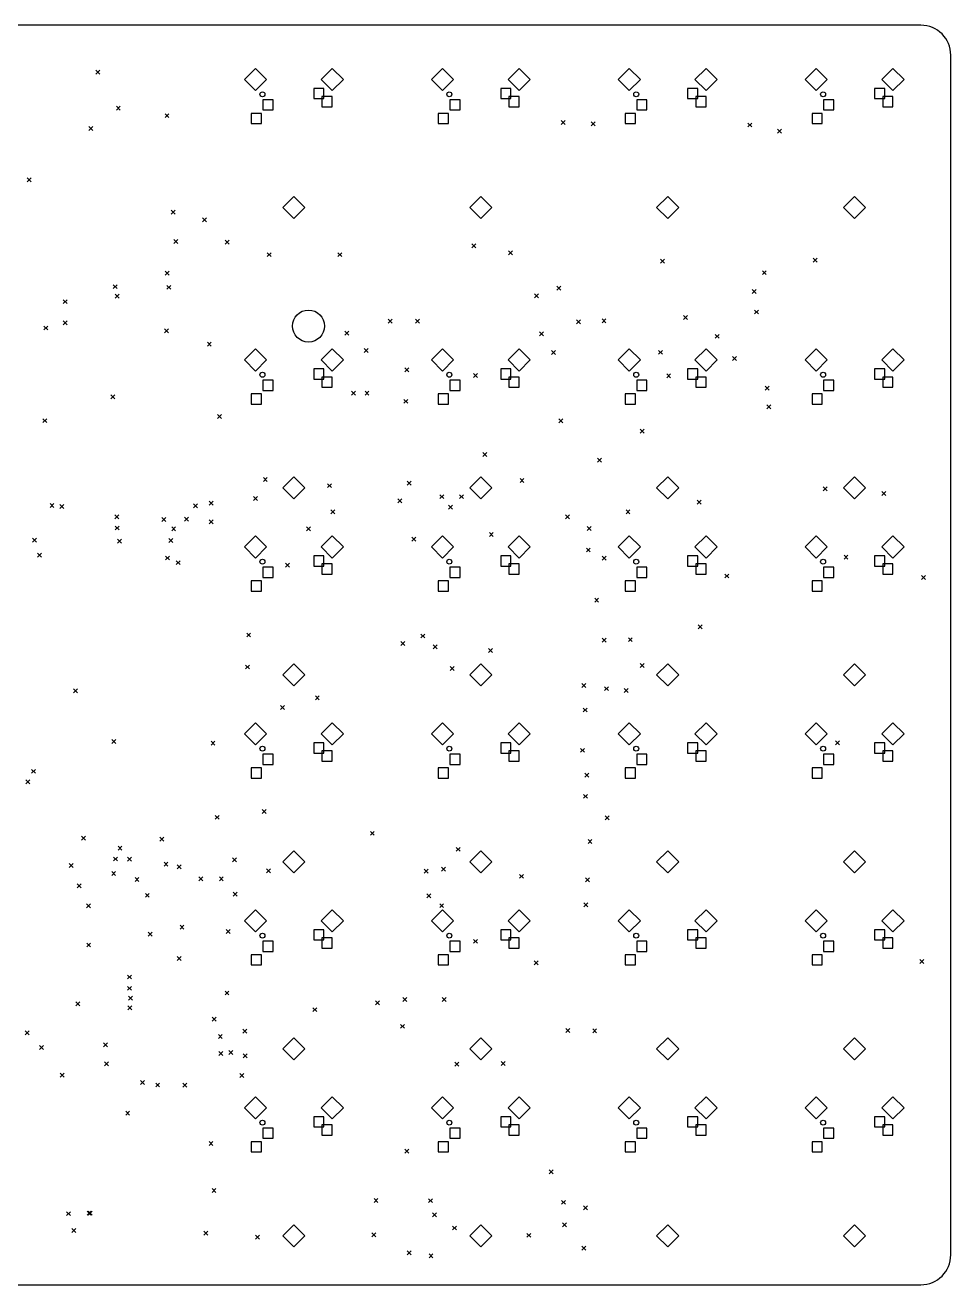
# Model space of a CAD drawing. Extents: x -0.1 to 15.2, y -5.9 to 0.
# Drawn here: x 11.49 to 15.2, y -5.04 to 0 of the extents above; entities that cross this region are included whole.
import ezdxf

# ---------------------------------------------------------------- set-up
doc = ezdxf.new("R2010")
doc.units = 0
doc.header["$MEASUREMENT"] = 0
doc.layers.add('BLACK', color=7, linetype='CONTINUOUS')

msp = doc.modelspace()

# ---------------------------------------------------------------- linework, layer by layer
at = {"layer": 'BLACK', "linetype": 'CONTINUOUS'}
for p, q in [((15.076, -0.001181), (0.119291, -0.001181)), ((15.1961, -4.92047), (15.1961, -0.12126)), ((11.7746, -0.181102), (11.7904, -0.19685)), ((11.7904, -0.181102), (11.7746, -0.19685)), ((12.4134, -0.174213), (12.3691, -0.218504)), ((12.4577, -0.218504), (12.4134, -0.174213)), ((12.7205, -0.174213), (12.6762, -0.218504)), ((12.7648, -0.218504), (12.7205, -0.174213)), ((13.1614, -0.174213), (13.1171, -0.218504)), ((13.2057, -0.218504), (13.1614, -0.174213)), ((13.4685, -0.174213), (13.4242, -0.218504)), ((13.5128, -0.218504), (13.4685, -0.174213)), ((13.9094, -0.174213), (13.8652, -0.218504)), ((13.9537, -0.218504), (13.9094, -0.174213)), ((14.2165, -0.174213), (14.1722, -0.218504)), ((14.2608, -0.218504), (14.2165, -0.174213)), ((14.6575, -0.174213), (14.6132, -0.218504)), ((14.7018, -0.218504), (14.6575, -0.174213)), ((14.9646, -0.174213), (14.9203, -0.218504)), ((15.0089, -0.218504), (14.9646, -0.174213)), ((12.3691, -0.218504), (12.4134, -0.262795)), ((12.4134, -0.262795), (12.4577, -0.218504)), ((12.6762, -0.218504), (12.7205, -0.262795)), ((12.7205, -0.262795), (12.7648, -0.218504)), ((13.1171, -0.218504), (13.1614, -0.262795)), ((13.1614, -0.262795), (13.2057, -0.218504)), ((13.4242, -0.218504), (13.4685, -0.262795)), ((13.4685, -0.262795), (13.5128, -0.218504)), ((13.8652, -0.218504), (13.9094, -0.262795)), ((13.9094, -0.262795), (13.9537, -0.218504)), ((14.1722, -0.218504), (14.2165, -0.262795)), ((14.2165, -0.262795), (14.2608, -0.218504)), ((14.6132, -0.218504), (14.6575, -0.262795)), ((14.6575, -0.262795), (14.7018, -0.218504)), ((14.9203, -0.218504), (14.9646, -0.262795)), ((14.9646, -0.262795), (15.0089, -0.218504)), ((12.484, -0.29942), (12.4431, -0.29942)), ((12.4431, -0.29942), (12.4431, -0.340344)), ((12.484, -0.340344), (12.484, -0.29942)), ((12.6874, -0.253948), (12.6465, -0.253948)), ((12.6465, -0.253948), (12.6465, -0.294871)), ((12.6465, -0.294871), (12.6874, -0.294871)), ((12.7203, -0.286625), (12.6793, -0.286625)), ((12.6793, -0.286625), (12.6793, -0.327548)), ((12.6874, -0.294871), (12.6874, -0.253948)), ((12.7203, -0.327548), (12.7203, -0.286625)), ((13.2321, -0.29942), (13.1912, -0.29942)), ((13.1912, -0.29942), (13.1912, -0.340344)), ((13.2321, -0.340344), (13.2321, -0.29942)), ((13.4354, -0.253948), (13.3945, -0.253948)), ((13.3945, -0.253948), (13.3945, -0.294871)), ((13.3945, -0.294871), (13.4354, -0.294871)), ((13.4683, -0.286625), (13.4274, -0.286625)), ((13.4274, -0.286625), (13.4274, -0.327548)), ((13.4354, -0.294871), (13.4354, -0.253948)), ((13.4683, -0.327548), (13.4683, -0.286625)), ((13.9801, -0.29942), (13.9392, -0.29942)), ((13.9392, -0.29942), (13.9392, -0.340344)), ((13.9801, -0.340344), (13.9801, -0.29942)), ((14.1835, -0.253948), (14.1425, -0.253948)), ((14.1425, -0.253948), (14.1425, -0.294871)), ((14.1425, -0.294871), (14.1835, -0.294871)), ((14.2163, -0.286625), (14.1754, -0.286625)), ((14.1754, -0.286625), (14.1754, -0.327548)), ((14.1835, -0.294871), (14.1835, -0.253948)), ((14.2163, -0.327548), (14.2163, -0.286625)), ((14.7281, -0.29942), (14.6872, -0.29942)), ((14.6872, -0.29942), (14.6872, -0.340344)), ((14.7281, -0.340344), (14.7281, -0.29942)), ((14.9315, -0.253948), (14.8906, -0.253948)), ((14.8906, -0.253948), (14.8906, -0.294871)), ((14.8906, -0.294871), (14.9315, -0.294871)), ((14.9644, -0.286625), (14.9234, -0.286625)), ((14.9234, -0.286625), (14.9234, -0.327548)), ((14.9315, -0.294871), (14.9315, -0.253948)), ((14.9644, -0.327548), (14.9644, -0.286625)), ((11.8563, -0.324803), (11.872, -0.340551)), ((11.872, -0.324803), (11.8563, -0.340551)), ((12.4431, -0.340344), (12.484, -0.340344)), ((12.6793, -0.327548), (12.7203, -0.327548)), ((13.1912, -0.340344), (13.2321, -0.340344)), ((13.4274, -0.327548), (13.4683, -0.327548)), ((13.9392, -0.340344), (13.9801, -0.340344)), ((14.1754, -0.327548), (14.2163, -0.327548)), ((14.6872, -0.340344), (14.7281, -0.340344)), ((14.9234, -0.327548), (14.9644, -0.327548)), ((12.0512, -0.355315), (12.0669, -0.371063)), ((12.0669, -0.355315), (12.0512, -0.371063)), ((12.4374, -0.353948), (12.3965, -0.353948)), ((12.3965, -0.353948), (12.3965, -0.394871)), ((12.3965, -0.394871), (12.4374, -0.394871)), ((12.4374, -0.394871), (12.4374, -0.353948)), ((13.1854, -0.353948), (13.1445, -0.353948)), ((13.1445, -0.353948), (13.1445, -0.394871)), ((13.1445, -0.394871), (13.1854, -0.394871)), ((13.1854, -0.394871), (13.1854, -0.353948)), ((13.6368, -0.382874), (13.6526, -0.398622)), ((13.6526, -0.382874), (13.6368, -0.398622)), ((13.7569, -0.387795), (13.7726, -0.403543)), ((13.7726, -0.387795), (13.7569, -0.403543)), ((13.9335, -0.353948), (13.8925, -0.353948)), ((13.8925, -0.353948), (13.8925, -0.394871)), ((13.8925, -0.394871), (13.9335, -0.394871)), ((13.9335, -0.394871), (13.9335, -0.353948)), ((14.3839, -0.392717), (14.3996, -0.408465)), ((14.3996, -0.392717), (14.3839, -0.408465)), ((14.6815, -0.353948), (14.6406, -0.353948)), ((14.6406, -0.353948), (14.6406, -0.394871)), ((14.6406, -0.394871), (14.6815, -0.394871)), ((14.6815, -0.394871), (14.6815, -0.353948)), ((11.7461, -0.406496), (11.7618, -0.422244)), ((11.7618, -0.406496), (11.7461, -0.422244)), ((14.503, -0.417323), (14.5187, -0.433071)), ((14.5187, -0.417323), (14.503, -0.433071)), ((11.5, -0.612205), (11.5157, -0.627953)), ((11.5157, -0.612205), (11.5, -0.627953)), ((12.5669, -0.686024), (12.5226, -0.730315)), ((12.6112, -0.730315), (12.5669, -0.686024)), ((13.315, -0.686024), (13.2707, -0.730315)), ((13.3593, -0.730315), (13.315, -0.686024)), ((14.063, -0.686024), (14.0187, -0.730315)), ((14.1073, -0.730315), (14.063, -0.686024)), ((14.811, -0.686024), (14.7667, -0.730315)), ((14.8553, -0.730315), (14.811, -0.686024)), ((12.076, -0.741234), (12.0917, -0.756982)), ((12.0917, -0.741234), (12.076, -0.756982)), ((12.5226, -0.730315), (12.5669, -0.774606)), ((12.5669, -0.774606), (12.6112, -0.730315)), ((13.2707, -0.730315), (13.315, -0.774606)), ((13.315, -0.774606), (13.3593, -0.730315)), ((14.0187, -0.730315), (14.063, -0.774606)), ((14.063, -0.774606), (14.1073, -0.730315)), ((14.7667, -0.730315), (14.811, -0.774606)), ((14.811, -0.774606), (14.8553, -0.730315)), ((12.2012, -0.772441), (12.2169, -0.788189)), ((12.2169, -0.772441), (12.2012, -0.788189)), ((12.0866, -0.858661), (12.1024, -0.874409)), ((12.1024, -0.858661), (12.0866, -0.874409)), ((12.2923, -0.86122), (12.3081, -0.876969)), ((12.3081, -0.86122), (12.2923, -0.876969)), ((13.2795, -0.875984), (13.2953, -0.891732)), ((13.2953, -0.875984), (13.2795, -0.891732)), ((13.4262, -0.904528), (13.4419, -0.920276)), ((13.4419, -0.904528), (13.4262, -0.920276)), ((12.4596, -0.911417), (12.4754, -0.927165)), ((12.4754, -0.911417), (12.4596, -0.927165)), ((12.7431, -0.911417), (12.7589, -0.927165)), ((12.7589, -0.911417), (12.7431, -0.927165)), ((14.0344, -0.937008), (14.0502, -0.952756)), ((14.0502, -0.937008), (14.0344, -0.952756)), ((14.6457, -0.933071), (14.6614, -0.948819)), ((14.6614, -0.933071), (14.6457, -0.948819)), ((12.0516, -0.985827), (12.0673, -1.00157)), ((12.0673, -0.985827), (12.0516, -1.00157)), ((14.4419, -0.983268), (14.4577, -0.999016)), ((14.4577, -0.983268), (14.4419, -0.999016)), ((11.8435, -1.03937), (11.8593, -1.05512)), ((11.8593, -1.03937), (11.8435, -1.05512)), ((12.0583, -1.04213), (12.074, -1.05787)), ((12.074, -1.04213), (12.0583, -1.05787)), ((13.6191, -1.04528), (13.6348, -1.06102)), ((13.6348, -1.04528), (13.6191, -1.06102)), ((11.6437, -1.09941), (11.6594, -1.11516)), ((11.6594, -1.09941), (11.6437, -1.11516)), ((11.8514, -1.07792), (11.8672, -1.09367)), ((11.8672, -1.07792), (11.8514, -1.09367)), ((13.5305, -1.07579), (13.5463, -1.09154)), ((13.5463, -1.07579), (13.5305, -1.09154)), ((14.4008, -1.05827), (14.4165, -1.07402)), ((14.4165, -1.05827), (14.4008, -1.07402)), ((14.4106, -1.14073), (14.4264, -1.15648)), ((14.4264, -1.14073), (14.4106, -1.15648)), ((11.5659, -1.20472), (11.5817, -1.22047)), ((11.5817, -1.20472), (11.5659, -1.22047)), ((11.6437, -1.18406), (11.6594, -1.1998)), ((11.6594, -1.18406), (11.6437, -1.1998)), ((12.9439, -1.17717), (12.9596, -1.19291)), ((12.9596, -1.17717), (12.9439, -1.19291)), ((13.0541, -1.17717), (13.0699, -1.19291)), ((13.0699, -1.17717), (13.0541, -1.19291)), ((13.6978, -1.18012), (13.7136, -1.19587)), ((13.7136, -1.18012), (13.6978, -1.19587)), ((13.8002, -1.17618), (13.8159, -1.19193)), ((13.8159, -1.17618), (13.8002, -1.19193)), ((14.126, -1.1624), (14.1417, -1.17815)), ((14.1417, -1.1624), (14.126, -1.17815)), ((12.0492, -1.21555), (12.065, -1.2313)), ((12.065, -1.21555), (12.0492, -1.2313)), ((12.7707, -1.22539), (12.7864, -1.24114)), ((12.7864, -1.22539), (12.7707, -1.24114)), ((13.5502, -1.22842), (13.566, -1.24417)), ((13.566, -1.22842), (13.5502, -1.24417)), ((14.2528, -1.23819), (14.2685, -1.25394)), ((14.2685, -1.23819), (14.2528, -1.25394)), ((12.2205, -1.26969), (12.2362, -1.28543)), ((12.2362, -1.26969), (12.2205, -1.28543)), ((12.4134, -1.29626), (12.3691, -1.34055)), ((12.4577, -1.34055), (12.4134, -1.29626)), ((12.7205, -1.29626), (12.6762, -1.34055)), ((12.7648, -1.34055), (12.7205, -1.29626)), ((12.8484, -1.29429), (12.8642, -1.31004)), ((12.8642, -1.29429), (12.8484, -1.31004)), ((13.1614, -1.29626), (13.1171, -1.34055)), ((13.2057, -1.34055), (13.1614, -1.29626)), ((13.4685, -1.29626), (13.4242, -1.34055)), ((13.5128, -1.34055), (13.4685, -1.29626)), ((13.598, -1.30276), (13.6138, -1.3185)), ((13.6138, -1.30276), (13.598, -1.3185)), ((13.9094, -1.29626), (13.8652, -1.34055)), ((13.9537, -1.34055), (13.9094, -1.29626)), ((14.0266, -1.30217), (14.0423, -1.31791)), ((14.0423, -1.30217), (14.0266, -1.31791)), ((14.2165, -1.29626), (14.1722, -1.34055)), ((14.2608, -1.34055), (14.2165, -1.29626)), ((14.6575, -1.29626), (14.6132, -1.34055)), ((14.7018, -1.34055), (14.6575, -1.29626)), ((14.9646, -1.29626), (14.9203, -1.34055)), ((15.0089, -1.34055), (14.9646, -1.29626)), ((12.3691, -1.34055), (12.4134, -1.38484)), ((12.4134, -1.38484), (12.4577, -1.34055)), ((12.6762, -1.34055), (12.7205, -1.38484)), ((12.7205, -1.38484), (12.7648, -1.34055)), ((13.1171, -1.34055), (13.1614, -1.38484)), ((13.1614, -1.38484), (13.2057, -1.34055)), ((13.4242, -1.34055), (13.4685, -1.38484)), ((13.4685, -1.38484), (13.5128, -1.34055)), ((13.8652, -1.34055), (13.9094, -1.38484)), ((13.9094, -1.38484), (13.9537, -1.34055)), ((14.1722, -1.34055), (14.2165, -1.38484)), ((14.2165, -1.38484), (14.2608, -1.34055)), ((14.322, -1.32638), (14.3378, -1.34213)), ((14.3378, -1.32638), (14.322, -1.34213)), ((14.6132, -1.34055), (14.6575, -1.38484)), ((14.6575, -1.38484), (14.7018, -1.34055)), ((14.9203, -1.34055), (14.9646, -1.38484)), ((14.9646, -1.38484), (15.0089, -1.34055)), ((12.6874, -1.37599), (12.6465, -1.37599)), ((12.6465, -1.37599), (12.6465, -1.41692)), ((12.7203, -1.40867), (12.6793, -1.40867)), ((12.6793, -1.40867), (12.6793, -1.4496)), ((12.6874, -1.41692), (12.6874, -1.37599)), ((12.7203, -1.4496), (12.7203, -1.40867)), ((13.0114, -1.37165), (13.0272, -1.3874)), ((13.0272, -1.37165), (13.0114, -1.3874)), ((13.2854, -1.39449), (13.3012, -1.41024)), ((13.3012, -1.39449), (13.2854, -1.41024)), ((13.4354, -1.37599), (13.3945, -1.37599)), ((13.3945, -1.37599), (13.3945, -1.41692)), ((13.4683, -1.40867), (13.4274, -1.40867)), ((13.4274, -1.40867), (13.4274, -1.4496)), ((13.4354, -1.41692), (13.4354, -1.37599)), ((13.4683, -1.4496), (13.4683, -1.40867)), ((14.0591, -1.39665), (14.0748, -1.4124)), ((14.0748, -1.39665), (14.0591, -1.4124)), ((14.1835, -1.37599), (14.1425, -1.37599)), ((14.1425, -1.37599), (14.1425, -1.41692)), ((14.2163, -1.40867), (14.1754, -1.40867)), ((14.1754, -1.40867), (14.1754, -1.4496)), ((14.1835, -1.41692), (14.1835, -1.37599)), ((14.2163, -1.4496), (14.2163, -1.40867)), ((14.9315, -1.37599), (14.8906, -1.37599)), ((14.8906, -1.37599), (14.8906, -1.41692)), ((14.9644, -1.40867), (14.9234, -1.40867)), ((14.9234, -1.40867), (14.9234, -1.4496)), ((14.9315, -1.41692), (14.9315, -1.37599)), ((14.9644, -1.4496), (14.9644, -1.40867)), ((12.484, -1.42147), (12.4431, -1.42147)), ((12.4431, -1.42147), (12.4431, -1.46239)), ((12.484, -1.46239), (12.484, -1.42147)), ((12.6465, -1.41692), (12.6874, -1.41692)), ((12.6793, -1.4496), (12.7203, -1.4496)), ((13.2321, -1.42147), (13.1912, -1.42147)), ((13.1912, -1.42147), (13.1912, -1.46239)), ((13.2321, -1.46239), (13.2321, -1.42147)), ((13.3945, -1.41692), (13.4354, -1.41692)), ((13.4274, -1.4496), (13.4683, -1.4496)), ((13.9801, -1.42147), (13.9392, -1.42147)), ((13.9392, -1.42147), (13.9392, -1.46239)), ((13.9801, -1.46239), (13.9801, -1.42147)), ((14.1425, -1.41692), (14.1835, -1.41692)), ((14.1754, -1.4496), (14.2163, -1.4496)), ((14.4537, -1.44587), (14.4695, -1.46161)), ((14.4695, -1.44587), (14.4537, -1.46161)), ((14.7281, -1.42147), (14.6872, -1.42147)), ((14.6872, -1.42147), (14.6872, -1.46239)), ((14.7281, -1.46239), (14.7281, -1.42147)), ((14.8906, -1.41692), (14.9315, -1.41692)), ((14.9234, -1.4496), (14.9644, -1.4496)), ((11.8343, -1.48031), (11.85, -1.49606)), ((11.85, -1.48031), (11.8343, -1.49606)), ((12.4374, -1.47599), (12.3965, -1.47599)), ((12.3965, -1.47599), (12.3965, -1.51692)), ((12.4374, -1.51692), (12.4374, -1.47599)), ((12.4431, -1.46239), (12.484, -1.46239)), ((12.7976, -1.46496), (12.8134, -1.48071)), ((12.8134, -1.46496), (12.7976, -1.48071)), ((12.8516, -1.46496), (12.8673, -1.48071)), ((12.8673, -1.46496), (12.8516, -1.48071)), ((13.0071, -1.49803), (13.0228, -1.51378)), ((13.0228, -1.49803), (13.0071, -1.51378)), ((13.1854, -1.47599), (13.1445, -1.47599)), ((13.1445, -1.47599), (13.1445, -1.51692)), ((13.1854, -1.51692), (13.1854, -1.47599)), ((13.1912, -1.46239), (13.2321, -1.46239)), ((13.9335, -1.47599), (13.8925, -1.47599)), ((13.8925, -1.47599), (13.8925, -1.51692)), ((13.9335, -1.51692), (13.9335, -1.47599)), ((13.9392, -1.46239), (13.9801, -1.46239)), ((14.6815, -1.47599), (14.6406, -1.47599)), ((14.6406, -1.47599), (14.6406, -1.51692)), ((14.6815, -1.51692), (14.6815, -1.47599)), ((14.6872, -1.46239), (14.7281, -1.46239)), ((12.2608, -1.55906), (12.2766, -1.5748)), ((12.2766, -1.55906), (12.2608, -1.5748)), ((12.3965, -1.51692), (12.4374, -1.51692)), ((13.1445, -1.51692), (13.1854, -1.51692)), ((13.8925, -1.51692), (13.9335, -1.51692)), ((14.4596, -1.51969), (14.4754, -1.53543)), ((14.4754, -1.51969), (14.4596, -1.53543)), ((14.6406, -1.51692), (14.6815, -1.51692)), ((11.5626, -1.57559), (11.5783, -1.59134)), ((11.5783, -1.57559), (11.5626, -1.59134)), ((13.6276, -1.57638), (13.6433, -1.59213)), ((13.6433, -1.57638), (13.6276, -1.59213)), ((13.9528, -1.61713), (13.9685, -1.63287)), ((13.9685, -1.61713), (13.9528, -1.63287)), ((13.3228, -1.71063), (13.3386, -1.72638)), ((13.3386, -1.71063), (13.3228, -1.72638)), ((13.7819, -1.73307), (13.7976, -1.74882)), ((13.7976, -1.73307), (13.7819, -1.74882)), ((12.4449, -1.81102), (12.4606, -1.82677)), ((12.4606, -1.81102), (12.4449, -1.82677)), ((12.5669, -1.80807), (12.5226, -1.85236)), ((12.6112, -1.85236), (12.5669, -1.80807)), ((13.315, -1.80807), (13.2707, -1.85236)), ((13.3593, -1.85236), (13.315, -1.80807)), ((14.063, -1.80807), (14.0187, -1.85236)), ((14.1073, -1.85236), (14.063, -1.80807)), ((14.811, -1.80807), (14.7667, -1.85236)), ((14.8553, -1.85236), (14.811, -1.80807)), ((12.5226, -1.85236), (12.5669, -1.89665)), ((12.5669, -1.89665), (12.6112, -1.85236)), ((12.7018, -1.83563), (12.7175, -1.85138)), ((12.7175, -1.83563), (12.7018, -1.85138)), ((13.0207, -1.82579), (13.0364, -1.84154)), ((13.0364, -1.82579), (13.0207, -1.84154)), ((13.2707, -1.85236), (13.315, -1.89665)), ((13.315, -1.89665), (13.3593, -1.85236)), ((13.472, -1.81496), (13.4878, -1.83071)), ((13.4878, -1.81496), (13.472, -1.83071)), ((14.0187, -1.85236), (14.063, -1.89665)), ((14.063, -1.89665), (14.1073, -1.85236)), ((14.685, -1.84843), (14.7008, -1.86417)), ((14.7008, -1.84843), (14.685, -1.86417)), ((14.7667, -1.85236), (14.811, -1.89665)), ((14.811, -1.89665), (14.8553, -1.85236)), ((12.228, -1.90573), (12.2437, -1.92148)), ((12.2437, -1.90573), (12.228, -1.92148)), ((12.4051, -1.8874), (12.4209, -1.90315)), ((12.4209, -1.8874), (12.4051, -1.90315)), ((12.9835, -1.89628), (12.9992, -1.91203)), ((12.9992, -1.89628), (12.9835, -1.91203)), ((13.1516, -1.87953), (13.1673, -1.89528)), ((13.1673, -1.87953), (13.1516, -1.89528)), ((13.2295, -1.87953), (13.2453, -1.89528)), ((13.2453, -1.87953), (13.2295, -1.89528)), ((14.1815, -1.90118), (14.1972, -1.91693)), ((14.1972, -1.90118), (14.1815, -1.91693)), ((14.9197, -1.86654), (14.9354, -1.88228)), ((14.9354, -1.86654), (14.9197, -1.88228)), ((11.5908, -1.91517), (11.6065, -1.93092)), ((11.6065, -1.91517), (11.5908, -1.93092)), ((11.6299, -1.91929), (11.6457, -1.93504)), ((11.6457, -1.91929), (11.6299, -1.93504)), ((11.8504, -1.96063), (11.8661, -1.97638)), ((11.8661, -1.96063), (11.8504, -1.97638)), ((12.1654, -1.91634), (12.1811, -1.93209)), ((12.1811, -1.91634), (12.1654, -1.93209)), ((12.7146, -1.93977), (12.7303, -1.95552)), ((12.7303, -1.93977), (12.7146, -1.95552)), ((13.186, -1.92205), (13.2018, -1.9378)), ((13.2018, -1.92205), (13.186, -1.9378)), ((13.6538, -1.95993), (13.6696, -1.97568)), ((13.6696, -1.95993), (13.6538, -1.97568)), ((13.8961, -1.94055), (13.9118, -1.9563)), ((13.9118, -1.94055), (13.8961, -1.9563)), ((11.8514, -2.00492), (11.8671, -2.02067)), ((11.8671, -2.00492), (11.8514, -2.02067)), ((12.0384, -1.97047), (12.0541, -1.98622)), ((12.0541, -1.97047), (12.0384, -1.98622)), ((12.0778, -2.00787), (12.0935, -2.02362)), ((12.0935, -2.00787), (12.0778, -2.02362)), ((12.1289, -1.96949), (12.1447, -1.98524)), ((12.1447, -1.96949), (12.1289, -1.98524)), ((12.228, -1.98049), (12.2437, -1.99624)), ((12.2437, -1.98049), (12.228, -1.99624)), ((12.6177, -2.00787), (12.6335, -2.02362)), ((12.6335, -2.00787), (12.6177, -2.02362)), ((13.7409, -2.00669), (13.7567, -2.02244)), ((13.7567, -2.00669), (13.7409, -2.02244)), ((11.5207, -2.05316), (11.5364, -2.06891)), ((11.5364, -2.05316), (11.5207, -2.06891)), ((11.8612, -2.05709), (11.877, -2.07283)), ((11.877, -2.05709), (11.8612, -2.07283)), ((12.0669, -2.05512), (12.0827, -2.07087)), ((12.0827, -2.05512), (12.0669, -2.07087)), ((12.4134, -2.04429), (12.3691, -2.08858)), ((12.4577, -2.08858), (12.4134, -2.04429)), ((12.7205, -2.04429), (12.6762, -2.08858)), ((12.7648, -2.08858), (12.7205, -2.04429)), ((13.0392, -2.0498), (13.0549, -2.06554)), ((13.0549, -2.0498), (13.0392, -2.06554)), ((13.1614, -2.04429), (13.1171, -2.08858)), ((13.2057, -2.08858), (13.1614, -2.04429)), ((13.3492, -2.03071), (13.365, -2.04646)), ((13.365, -2.03071), (13.3492, -2.04646)), ((13.4685, -2.04429), (13.4242, -2.08858)), ((13.5128, -2.08858), (13.4685, -2.04429)), ((13.9094, -2.04429), (13.8652, -2.08858)), ((13.9537, -2.08858), (13.9094, -2.04429)), ((14.2165, -2.04429), (14.1722, -2.08858)), ((14.2608, -2.08858), (14.2165, -2.04429)), ((14.6575, -2.04429), (14.6132, -2.08858)), ((14.7018, -2.08858), (14.6575, -2.04429)), ((14.9646, -2.04429), (14.9203, -2.08858)), ((15.0089, -2.08858), (14.9646, -2.04429)), ((11.5413, -2.11318), (11.5571, -2.12893)), ((11.5571, -2.11318), (11.5413, -2.12893)), ((12.3691, -2.08858), (12.4134, -2.13287)), ((12.4134, -2.13287), (12.4577, -2.08858)), ((12.6762, -2.08858), (12.7205, -2.13287)), ((12.7205, -2.13287), (12.7648, -2.08858)), ((13.1171, -2.08858), (13.1614, -2.13287)), ((13.1614, -2.13287), (13.2057, -2.08858)), ((13.4242, -2.08858), (13.4685, -2.13287)), ((13.4685, -2.13287), (13.5128, -2.08858)), ((13.7374, -2.09291), (13.7531, -2.10866)), ((13.7531, -2.09291), (13.7374, -2.10866)), ((13.8652, -2.08858), (13.9094, -2.13287)), ((13.9094, -2.13287), (13.9537, -2.08858)), ((14.1722, -2.08858), (14.2165, -2.13287)), ((14.2165, -2.13287), (14.2608, -2.08858)), ((14.6132, -2.08858), (14.6575, -2.13287)), ((14.6575, -2.13287), (14.7018, -2.08858)), ((14.9203, -2.08858), (14.9646, -2.13287)), ((14.9646, -2.13287), (15.0089, -2.08858)), ((12.0531, -2.125), (12.0689, -2.14075)), ((12.0689, -2.125), (12.0531, -2.14075)), ((12.0955, -2.1437), (12.1112, -2.15945)), ((12.1112, -2.1437), (12.0955, -2.15945)), ((12.5339, -2.15394), (12.5496, -2.16969)), ((12.5496, -2.15394), (12.5339, -2.16969)), ((12.6874, -2.12403), (12.6465, -2.12403)), ((12.6465, -2.12403), (12.6465, -2.16495)), ((12.6465, -2.16495), (12.6874, -2.16495)), ((12.7203, -2.1567), (12.6793, -2.1567)), ((12.6793, -2.1567), (12.6793, -2.19763)), ((12.6874, -2.16495), (12.6874, -2.12403)), ((12.7203, -2.19763), (12.7203, -2.1567)), ((13.4354, -2.12403), (13.3945, -2.12403)), ((13.3945, -2.12403), (13.3945, -2.16495)), ((13.3945, -2.16495), (13.4354, -2.16495)), ((13.4683, -2.1567), (13.4274, -2.1567)), ((13.4274, -2.1567), (13.4274, -2.19763)), ((13.4354, -2.16495), (13.4354, -2.12403)), ((13.4683, -2.19763), (13.4683, -2.1567)), ((13.8004, -2.1252), (13.8161, -2.14094)), ((13.8161, -2.1252), (13.8004, -2.14094)), ((14.1835, -2.12403), (14.1425, -2.12403)), ((14.1425, -2.12403), (14.1425, -2.16495)), ((14.1425, -2.16495), (14.1835, -2.16495)), ((14.2163, -2.1567), (14.1754, -2.1567)), ((14.1754, -2.1567), (14.1754, -2.19763)), ((14.1835, -2.16495), (14.1835, -2.12403)), ((14.2163, -2.19763), (14.2163, -2.1567)), ((14.7687, -2.12205), (14.7844, -2.1378)), ((14.7844, -2.12205), (14.7687, -2.1378)), ((14.9315, -2.12403), (14.8906, -2.12403)), ((14.8906, -2.12403), (14.8906, -2.16495)), ((14.8906, -2.16495), (14.9315, -2.16495)), ((14.9644, -2.1567), (14.9234, -2.1567)), ((14.9234, -2.1567), (14.9234, -2.19763)), ((14.9315, -2.16495), (14.9315, -2.12403)), ((14.9644, -2.19763), (14.9644, -2.1567)), ((12.484, -2.1695), (12.4431, -2.1695)), ((12.4431, -2.1695), (12.4431, -2.21042)), ((12.4431, -2.21042), (12.484, -2.21042)), ((12.484, -2.21042), (12.484, -2.1695)), ((12.6793, -2.19763), (12.7203, -2.19763)), ((13.2321, -2.1695), (13.1912, -2.1695)), ((13.1912, -2.1695), (13.1912, -2.21042)), ((13.1912, -2.21042), (13.2321, -2.21042)), ((13.2321, -2.21042), (13.2321, -2.1695)), ((13.4274, -2.19763), (13.4683, -2.19763)), ((13.9801, -2.1695), (13.9392, -2.1695)), ((13.9392, -2.1695), (13.9392, -2.21042)), ((13.9392, -2.21042), (13.9801, -2.21042)), ((13.9801, -2.21042), (13.9801, -2.1695)), ((14.1754, -2.19763), (14.2163, -2.19763)), ((14.2923, -2.19685), (14.3081, -2.2126)), ((14.3081, -2.19685), (14.2923, -2.2126)), ((14.7281, -2.1695), (14.6872, -2.1695)), ((14.6872, -2.1695), (14.6872, -2.21042)), ((14.6872, -2.21042), (14.7281, -2.21042)), ((14.7281, -2.21042), (14.7281, -2.1695)), ((14.9234, -2.19763), (14.9644, -2.19763)), ((15.0787, -2.20276), (15.0945, -2.2185)), ((15.0945, -2.20276), (15.0787, -2.2185)), ((12.4374, -2.22403), (12.3965, -2.22403)), ((12.3965, -2.22403), (12.3965, -2.26495)), ((12.3965, -2.26495), (12.4374, -2.26495)), ((12.4374, -2.26495), (12.4374, -2.22403)), ((13.1854, -2.22403), (13.1445, -2.22403)), ((13.1445, -2.22403), (13.1445, -2.26495)), ((13.1445, -2.26495), (13.1854, -2.26495)), ((13.1854, -2.26495), (13.1854, -2.22403)), ((13.9335, -2.22403), (13.8925, -2.22403)), ((13.8925, -2.22403), (13.8925, -2.26495)), ((13.8925, -2.26495), (13.9335, -2.26495)), ((13.9335, -2.26495), (13.9335, -2.22403)), ((14.6815, -2.22403), (14.6406, -2.22403)), ((14.6406, -2.22403), (14.6406, -2.26495)), ((14.6406, -2.26495), (14.6815, -2.26495)), ((14.6815, -2.26495), (14.6815, -2.22403)), ((13.7707, -2.29331), (13.7864, -2.30906)), ((13.7864, -2.29331), (13.7707, -2.30906)), ((14.185, -2.40059), (14.2008, -2.41634)), ((14.2008, -2.40059), (14.185, -2.41634)), ((12.378, -2.43307), (12.3937, -2.44882)), ((12.3937, -2.43307), (12.378, -2.44882)), ((12.9953, -2.46654), (13.011, -2.48228)), ((13.011, -2.46654), (12.9953, -2.48228)), ((13.0752, -2.43701), (13.0909, -2.45276)), ((13.0909, -2.43701), (13.0752, -2.45276)), ((13.8012, -2.45374), (13.8169, -2.46949)), ((13.8169, -2.45374), (13.8012, -2.46949)), ((13.9055, -2.45177), (13.9213, -2.46752)), ((13.9213, -2.45177), (13.9055, -2.46752)), ((13.124, -2.48019), (13.1397, -2.49593)), ((13.1397, -2.48019), (13.124, -2.49593)), ((13.3461, -2.49449), (13.3618, -2.51024)), ((13.3618, -2.49449), (13.3461, -2.51024)), ((12.373, -2.56102), (12.3888, -2.57677)), ((12.3888, -2.56102), (12.373, -2.57677)), ((12.5669, -2.5561), (12.5226, -2.60039)), ((12.6112, -2.60039), (12.5669, -2.5561)), ((13.1929, -2.56693), (13.2087, -2.58268)), ((13.2087, -2.56693), (13.1929, -2.58268)), ((13.315, -2.5561), (13.2707, -2.60039)), ((13.3593, -2.60039), (13.315, -2.5561)), ((13.9531, -2.55472), (13.9689, -2.57047)), ((13.9689, -2.55472), (13.9531, -2.57047)), ((14.063, -2.5561), (14.0187, -2.60039)), ((14.1073, -2.60039), (14.063, -2.5561)), ((14.811, -2.5561), (14.7667, -2.60039)), ((14.8553, -2.60039), (14.811, -2.5561)), ((12.5226, -2.60039), (12.5669, -2.64469)), ((12.5669, -2.64469), (12.6112, -2.60039)), ((13.2707, -2.60039), (13.315, -2.64469)), ((13.315, -2.64469), (13.3593, -2.60039)), ((14.0187, -2.60039), (14.063, -2.64469)), ((14.063, -2.64469), (14.1073, -2.60039)), ((14.7667, -2.60039), (14.811, -2.64469)), ((14.811, -2.64469), (14.8553, -2.60039)), ((11.685, -2.65591), (11.7008, -2.67165)), ((11.7008, -2.65591), (11.685, -2.67165)), ((13.7193, -2.63504), (13.735, -2.65079)), ((13.735, -2.63504), (13.7193, -2.65079)), ((13.81, -2.64764), (13.8258, -2.66339)), ((13.8258, -2.64764), (13.81, -2.66339)), ((13.8888, -2.65453), (13.9045, -2.67028)), ((13.9045, -2.65453), (13.8888, -2.67028)), ((12.6528, -2.68465), (12.6685, -2.70039)), ((12.6685, -2.68465), (12.6528, -2.70039)), ((12.513, -2.72283), (12.5287, -2.73858)), ((12.5287, -2.72283), (12.513, -2.73858)), ((13.7248, -2.73307), (13.7406, -2.74882)), ((13.7406, -2.73307), (13.7248, -2.74882)), ((12.4134, -2.79232), (12.3691, -2.83661)), ((12.4577, -2.83661), (12.4134, -2.79232)), ((12.7205, -2.79232), (12.6762, -2.83661)), ((12.7648, -2.83661), (12.7205, -2.79232)), ((13.1614, -2.79232), (13.1171, -2.83661)), ((13.2057, -2.83661), (13.1614, -2.79232)), ((13.4685, -2.79232), (13.4242, -2.83661)), ((13.5128, -2.83661), (13.4685, -2.79232)), ((13.9094, -2.79232), (13.8652, -2.83661)), ((13.9537, -2.83661), (13.9094, -2.79232)), ((14.2165, -2.79232), (14.1722, -2.83661)), ((14.2608, -2.83661), (14.2165, -2.79232)), ((14.6575, -2.79232), (14.6132, -2.83661)), ((14.7018, -2.83661), (14.6575, -2.79232)), ((14.9646, -2.79232), (14.9203, -2.83661)), ((15.0089, -2.83661), (14.9646, -2.79232)), ((11.8386, -2.85925), (11.8543, -2.875)), ((11.8543, -2.85925), (11.8386, -2.875)), ((12.2352, -2.86614), (12.251, -2.88189)), ((12.251, -2.86614), (12.2352, -2.88189)), ((12.3691, -2.83661), (12.4134, -2.88091)), ((12.4134, -2.88091), (12.4577, -2.83661)), ((12.6874, -2.87206), (12.6465, -2.87206)), ((12.6465, -2.87206), (12.6465, -2.91298)), ((12.6762, -2.83661), (12.7205, -2.88091)), ((12.6874, -2.91298), (12.6874, -2.87206)), ((12.7205, -2.88091), (12.7648, -2.83661)), ((13.1171, -2.83661), (13.1614, -2.88091)), ((13.1614, -2.88091), (13.2057, -2.83661)), ((13.4354, -2.87206), (13.3945, -2.87206)), ((13.3945, -2.87206), (13.3945, -2.91298)), ((13.4242, -2.83661), (13.4685, -2.88091)), ((13.4354, -2.91298), (13.4354, -2.87206)), ((13.4685, -2.88091), (13.5128, -2.83661)), ((13.8652, -2.83661), (13.9094, -2.88091)), ((13.9094, -2.88091), (13.9537, -2.83661)), ((14.1835, -2.87206), (14.1425, -2.87206)), ((14.1425, -2.87206), (14.1425, -2.91298)), ((14.1722, -2.83661), (14.2165, -2.88091)), ((14.1835, -2.91298), (14.1835, -2.87206)), ((14.2165, -2.88091), (14.2608, -2.83661)), ((14.6132, -2.83661), (14.6575, -2.88091)), ((14.6575, -2.88091), (14.7018, -2.83661)), ((14.7352, -2.86417), (14.751, -2.87992)), ((14.751, -2.86417), (14.7352, -2.87992)), ((14.9315, -2.87206), (14.8906, -2.87206)), ((14.8906, -2.87206), (14.8906, -2.91298)), ((14.9203, -2.83661), (14.9646, -2.88091)), ((14.9315, -2.91298), (14.9315, -2.87206)), ((14.9646, -2.88091), (15.0089, -2.83661)), ((12.484, -2.91753), (12.4431, -2.91753)), ((12.4431, -2.91753), (12.4431, -2.95845)), ((12.484, -2.95845), (12.484, -2.91753)), ((12.6465, -2.91298), (12.6874, -2.91298)), ((12.7203, -2.90474), (12.6793, -2.90474)), ((12.6793, -2.90474), (12.6793, -2.94566)), ((12.7203, -2.94566), (12.7203, -2.90474)), ((13.2321, -2.91753), (13.1912, -2.91753)), ((13.1912, -2.91753), (13.1912, -2.95845)), ((13.2321, -2.95845), (13.2321, -2.91753)), ((13.3945, -2.91298), (13.4354, -2.91298)), ((13.4683, -2.90474), (13.4274, -2.90474)), ((13.4274, -2.90474), (13.4274, -2.94566)), ((13.4683, -2.94566), (13.4683, -2.90474)), ((13.7146, -2.89449), (13.7303, -2.91024)), ((13.7303, -2.89449), (13.7146, -2.91024)), ((13.9801, -2.91753), (13.9392, -2.91753)), ((13.9392, -2.91753), (13.9392, -2.95845)), ((13.9801, -2.95845), (13.9801, -2.91753)), ((14.1425, -2.91298), (14.1835, -2.91298)), ((14.2163, -2.90474), (14.1754, -2.90474)), ((14.1754, -2.90474), (14.1754, -2.94566)), ((14.2163, -2.94566), (14.2163, -2.90474)), ((14.7281, -2.91753), (14.6872, -2.91753)), ((14.6872, -2.91753), (14.6872, -2.95845)), ((14.7281, -2.95845), (14.7281, -2.91753)), ((14.8906, -2.91298), (14.9315, -2.91298)), ((14.9644, -2.90474), (14.9234, -2.90474)), ((14.9234, -2.90474), (14.9234, -2.94566)), ((14.9644, -2.94566), (14.9644, -2.90474)), ((12.4374, -2.97206), (12.3965, -2.97206)), ((12.3965, -2.97206), (12.3965, -3.01298)), ((12.4374, -3.01298), (12.4374, -2.97206)), ((12.4431, -2.95845), (12.484, -2.95845)), ((12.6793, -2.94566), (12.7203, -2.94566)), ((13.1854, -2.97206), (13.1445, -2.97206)), ((13.1445, -2.97206), (13.1445, -3.01298)), ((13.1854, -3.01298), (13.1854, -2.97206)), ((13.1912, -2.95845), (13.2321, -2.95845)), ((13.4274, -2.94566), (13.4683, -2.94566)), ((13.9335, -2.97206), (13.8925, -2.97206)), ((13.8925, -2.97206), (13.8925, -3.01298)), ((13.9335, -3.01298), (13.9335, -2.97206)), ((13.9392, -2.95845), (13.9801, -2.95845)), ((14.1754, -2.94566), (14.2163, -2.94566)), ((14.6815, -2.97206), (14.6406, -2.97206)), ((14.6406, -2.97206), (14.6406, -3.01298)), ((14.6815, -3.01298), (14.6815, -2.97206)), ((14.6872, -2.95845), (14.7281, -2.95845)), ((14.9234, -2.94566), (14.9644, -2.94566)), ((11.4941, -3.02047), (11.5098, -3.03622)), ((11.5098, -3.02047), (11.4941, -3.03622)), ((11.5165, -2.97835), (11.5323, -2.99409)), ((11.5323, -2.97835), (11.5165, -2.99409)), ((12.3965, -3.01298), (12.4374, -3.01298)), ((13.1445, -3.01298), (13.1854, -3.01298)), ((13.7311, -2.99331), (13.7469, -3.00906)), ((13.7469, -2.99331), (13.7311, -3.00906)), ((13.8925, -3.01298), (13.9335, -3.01298)), ((14.6406, -3.01298), (14.6815, -3.01298)), ((13.7264, -3.07835), (13.7421, -3.09409)), ((13.7421, -3.07835), (13.7264, -3.09409)), ((12.252, -3.1624), (12.2677, -3.17815)), ((12.2677, -3.1624), (12.252, -3.17815)), ((12.4398, -3.13858), (12.4555, -3.15433)), ((12.4555, -3.13858), (12.4398, -3.15433)), ((13.8124, -3.16437), (13.8281, -3.18012)), ((13.8281, -3.16437), (13.8124, -3.18012)), ((11.7175, -3.24606), (11.7333, -3.26181)), ((11.7333, -3.24606), (11.7175, -3.26181)), ((12.0305, -3.25), (12.0463, -3.26575)), ((12.0463, -3.25), (12.0305, -3.26575)), ((12.873, -3.22638), (12.8888, -3.24213)), ((12.8888, -3.22638), (12.873, -3.24213)), ((13.7441, -3.25866), (13.7598, -3.27441)), ((13.7598, -3.25866), (13.7441, -3.27441)), ((11.8632, -3.28543), (11.8789, -3.30118)), ((11.8789, -3.28543), (11.8632, -3.30118)), ((12.5669, -3.30413), (12.5226, -3.34843)), ((12.6112, -3.34843), (12.5669, -3.30413)), ((13.2165, -3.29055), (13.2323, -3.3063)), ((13.2323, -3.29055), (13.2165, -3.3063)), ((13.315, -3.30413), (13.2707, -3.34843)), ((13.3593, -3.34843), (13.315, -3.30413)), ((14.063, -3.30413), (14.0187, -3.34843)), ((14.1073, -3.34843), (14.063, -3.30413)), ((14.811, -3.30413), (14.7667, -3.34843)), ((14.8553, -3.34843), (14.811, -3.30413)), ((11.6679, -3.35496), (11.6837, -3.37071)), ((11.6837, -3.35496), (11.6679, -3.37071)), ((11.845, -3.32923), (11.8607, -3.34498)), ((11.8607, -3.32923), (11.845, -3.34498)), ((11.9006, -3.32972), (11.9163, -3.34547)), ((11.9163, -3.32972), (11.9006, -3.34547)), ((12.0472, -3.34941), (12.063, -3.36516)), ((12.063, -3.34941), (12.0472, -3.36516)), ((12.1004, -3.36024), (12.1161, -3.37598)), ((12.1161, -3.36024), (12.1004, -3.37598)), ((12.3213, -3.33228), (12.337, -3.34803)), ((12.337, -3.33228), (12.3213, -3.34803)), ((12.5226, -3.34843), (12.5669, -3.39272)), ((12.5669, -3.39272), (12.6112, -3.34843)), ((13.1575, -3.37008), (13.1732, -3.38583)), ((13.1732, -3.37008), (13.1575, -3.38583)), ((13.2707, -3.34843), (13.315, -3.39272)), ((13.315, -3.39272), (13.3593, -3.34843)), ((14.0187, -3.34843), (14.063, -3.39272)), ((14.063, -3.39272), (14.1073, -3.34843)), ((14.7667, -3.34843), (14.811, -3.39272)), ((14.811, -3.39272), (14.8553, -3.34843)), ((11.8376, -3.38681), (11.8533, -3.40256)), ((11.8533, -3.38681), (11.8376, -3.40256)), ((11.9311, -3.41142), (11.9469, -3.42717)), ((11.9469, -3.41142), (11.9311, -3.42717)), ((12.187, -3.40846), (12.2028, -3.42421)), ((12.2028, -3.40846), (12.187, -3.42421)), ((12.2687, -3.40846), (12.2844, -3.42421)), ((12.2844, -3.40846), (12.2687, -3.42421)), ((12.4575, -3.37677), (12.4732, -3.39252)), ((12.4732, -3.37677), (12.4575, -3.39252)), ((13.0886, -3.37795), (13.1043, -3.3937)), ((13.1043, -3.37795), (13.0886, -3.3937)), ((13.4705, -3.39843), (13.4862, -3.41417)), ((13.4862, -3.39843), (13.4705, -3.41417)), ((13.7343, -3.4126), (13.75, -3.42835)), ((13.75, -3.4126), (13.7343, -3.42835)), ((11.6998, -3.43701), (11.7156, -3.45276)), ((11.7156, -3.43701), (11.6998, -3.45276)), ((11.9724, -3.47441), (11.9882, -3.49016)), ((11.9882, -3.47441), (11.9724, -3.49016)), ((12.324, -3.47008), (12.3398, -3.48583)), ((12.3398, -3.47008), (12.324, -3.48583)), ((13.0994, -3.47638), (13.1152, -3.49213)), ((13.1152, -3.47638), (13.0994, -3.49213)), ((11.7372, -3.51673), (11.753, -3.53248)), ((11.753, -3.51673), (11.7372, -3.53248)), ((13.1506, -3.51575), (13.1663, -3.5315)), ((13.1663, -3.51575), (13.1506, -3.5315)), ((13.7272, -3.5122), (13.7429, -3.52795)), ((13.7429, -3.5122), (13.7272, -3.52795)), ((12.4134, -3.54035), (12.3691, -3.58465)), ((12.4577, -3.58465), (12.4134, -3.54035)), ((12.7205, -3.54035), (12.6762, -3.58465)), ((12.7648, -3.58465), (12.7205, -3.54035)), ((13.1614, -3.54035), (13.1171, -3.58465)), ((13.2057, -3.58465), (13.1614, -3.54035)), ((13.4685, -3.54035), (13.4242, -3.58465)), ((13.5128, -3.58465), (13.4685, -3.54035)), ((13.9094, -3.54035), (13.8652, -3.58465)), ((13.9537, -3.58465), (13.9094, -3.54035)), ((14.2165, -3.54035), (14.1722, -3.58465)), ((14.2608, -3.58465), (14.2165, -3.54035)), ((14.6575, -3.54035), (14.6132, -3.58465)), ((14.7018, -3.58465), (14.6575, -3.54035)), ((14.9646, -3.54035), (14.9203, -3.58465)), ((15.0089, -3.58465), (14.9646, -3.54035)), ((12.1112, -3.60236), (12.127, -3.61811)), ((12.127, -3.60236), (12.1112, -3.61811)), ((12.2961, -3.6189), (12.3118, -3.63465)), ((12.3118, -3.6189), (12.2961, -3.63465)), ((12.3691, -3.58465), (12.4134, -3.62894)), ((12.4134, -3.62894), (12.4577, -3.58465)), ((12.6874, -3.62009), (12.6465, -3.62009)), ((12.6465, -3.62009), (12.6465, -3.66101)), ((12.6762, -3.58465), (12.7205, -3.62894)), ((12.6874, -3.66101), (12.6874, -3.62009)), ((12.7205, -3.62894), (12.7648, -3.58465)), ((13.1171, -3.58465), (13.1614, -3.62894)), ((13.1614, -3.62894), (13.2057, -3.58465)), ((13.4354, -3.62009), (13.3945, -3.62009)), ((13.3945, -3.62009), (13.3945, -3.66101)), ((13.4242, -3.58465), (13.4685, -3.62894)), ((13.4354, -3.66101), (13.4354, -3.62009)), ((13.4685, -3.62894), (13.5128, -3.58465)), ((13.8652, -3.58465), (13.9094, -3.62894)), ((13.9094, -3.62894), (13.9537, -3.58465)), ((14.1835, -3.62009), (14.1425, -3.62009)), ((14.1425, -3.62009), (14.1425, -3.66101)), ((14.1722, -3.58465), (14.2165, -3.62894)), ((14.1835, -3.66101), (14.1835, -3.62009)), ((14.2165, -3.62894), (14.2608, -3.58465)), ((14.6132, -3.58465), (14.6575, -3.62894)), ((14.6575, -3.62894), (14.7018, -3.58465)), ((14.9315, -3.62009), (14.8906, -3.62009)), ((14.8906, -3.62009), (14.8906, -3.66101)), ((14.9203, -3.58465), (14.9646, -3.62894)), ((14.9315, -3.66101), (14.9315, -3.62009)), ((14.9646, -3.62894), (15.0089, -3.58465)), ((11.7378, -3.67323), (11.7535, -3.68898)), ((11.7535, -3.67323), (11.7378, -3.68898)), ((11.9843, -3.62992), (12, -3.64567)), ((12, -3.62992), (11.9843, -3.64567)), ((12.484, -3.66556), (12.4431, -3.66556)), ((12.4431, -3.66556), (12.4431, -3.70649)), ((12.484, -3.70649), (12.484, -3.66556)), ((12.6465, -3.66101), (12.6874, -3.66101)), ((12.7203, -3.65277), (12.6793, -3.65277)), ((12.6793, -3.65277), (12.6793, -3.69369)), ((12.7203, -3.69369), (12.7203, -3.65277)), ((13.2321, -3.66556), (13.1912, -3.66556)), ((13.1912, -3.66556), (13.1912, -3.70649)), ((13.2321, -3.70649), (13.2321, -3.66556)), ((13.2864, -3.65846), (13.3022, -3.67421)), ((13.3022, -3.65846), (13.2864, -3.67421)), ((13.3945, -3.66101), (13.4354, -3.66101)), ((13.4683, -3.65277), (13.4274, -3.65277)), ((13.4274, -3.65277), (13.4274, -3.69369)), ((13.4683, -3.69369), (13.4683, -3.65277)), ((13.9801, -3.66556), (13.9392, -3.66556)), ((13.9392, -3.66556), (13.9392, -3.70649)), ((13.9801, -3.70649), (13.9801, -3.66556)), ((14.1425, -3.66101), (14.1835, -3.66101)), ((14.2163, -3.65277), (14.1754, -3.65277)), ((14.1754, -3.65277), (14.1754, -3.69369)), ((14.2163, -3.69369), (14.2163, -3.65277)), ((14.7281, -3.66556), (14.6872, -3.66556)), ((14.6872, -3.66556), (14.6872, -3.70649)), ((14.7281, -3.70649), (14.7281, -3.66556)), ((14.8906, -3.66101), (14.9315, -3.66101)), ((14.9644, -3.65277), (14.9234, -3.65277)), ((14.9234, -3.65277), (14.9234, -3.69369)), ((14.9644, -3.69369), (14.9644, -3.65277)), ((12.1004, -3.72736), (12.1161, -3.74311)), ((12.1161, -3.72736), (12.1004, -3.74311)), ((12.4374, -3.72009), (12.3965, -3.72009)), ((12.3965, -3.72009), (12.3965, -3.76101)), ((12.4374, -3.76101), (12.4374, -3.72009)), ((12.4431, -3.70649), (12.484, -3.70649)), ((12.6793, -3.69369), (12.7203, -3.69369)), ((13.1854, -3.72009), (13.1445, -3.72009)), ((13.1445, -3.72009), (13.1445, -3.76101)), ((13.1854, -3.76101), (13.1854, -3.72009)), ((13.1912, -3.70649), (13.2321, -3.70649)), ((13.4274, -3.69369), (13.4683, -3.69369)), ((13.9335, -3.72009), (13.8925, -3.72009)), ((13.8925, -3.72009), (13.8925, -3.76101)), ((13.9335, -3.76101), (13.9335, -3.72009)), ((13.9392, -3.70649), (13.9801, -3.70649)), ((14.1754, -3.69369), (14.2163, -3.69369)), ((14.6815, -3.72009), (14.6406, -3.72009)), ((14.6406, -3.72009), (14.6406, -3.76101)), ((14.6815, -3.76101), (14.6815, -3.72009)), ((14.6872, -3.70649), (14.7281, -3.70649)), ((14.9234, -3.69369), (14.9644, -3.69369)), ((12.3965, -3.76101), (12.4374, -3.76101)), ((13.1445, -3.76101), (13.1854, -3.76101)), ((13.5285, -3.74409), (13.5443, -3.75984)), ((13.5443, -3.74409), (13.5285, -3.75984)), ((13.8925, -3.76101), (13.9335, -3.76101)), ((14.6406, -3.76101), (14.6815, -3.76101)), ((15.0723, -3.73953), (15.0881, -3.75528)), ((15.0881, -3.73953), (15.0723, -3.75528)), ((11.9016, -3.80118), (11.9173, -3.81693)), ((11.9173, -3.80118), (11.9016, -3.81693)), ((11.9016, -3.84646), (11.9173, -3.8622)), ((11.9173, -3.84646), (11.9016, -3.8622)), ((12.2913, -3.86535), (12.3071, -3.8811)), ((12.3071, -3.86535), (12.2913, -3.8811)), ((11.6941, -3.90827), (11.7098, -3.92402)), ((11.7098, -3.90827), (11.6941, -3.92402)), ((11.9028, -3.92501), (11.9185, -3.94076)), ((11.9185, -3.92501), (11.9028, -3.94076)), ((11.9045, -3.8857), (11.9203, -3.90145)), ((11.9203, -3.8857), (11.9045, -3.90145)), ((12.8941, -3.90433), (12.9098, -3.92008)), ((12.9098, -3.90433), (12.8941, -3.92008)), ((13.0028, -3.89173), (13.0185, -3.90748)), ((13.0185, -3.89173), (13.0028, -3.90748)), ((13.161, -3.89134), (13.1768, -3.90709)), ((13.1768, -3.89134), (13.161, -3.90709)), ((12.2402, -3.96949), (12.2559, -3.98524)), ((12.2559, -3.96949), (12.2402, -3.98524)), ((12.6425, -3.93189), (12.6583, -3.94764)), ((12.6583, -3.93189), (12.6425, -3.94764)), ((11.4915, -4.02436), (11.5073, -4.04011)), ((11.5073, -4.02436), (11.4915, -4.04011)), ((12.3632, -4.01774), (12.3789, -4.03348)), ((12.3789, -4.01774), (12.3632, -4.03348)), ((12.9933, -3.9986), (13.0091, -4.01435)), ((13.0091, -3.9986), (12.9933, -4.01435)), ((13.6555, -4.01476), (13.6713, -4.03051)), ((13.6713, -4.01476), (13.6555, -4.03051)), ((13.7628, -4.01673), (13.7785, -4.03248)), ((13.7785, -4.01673), (13.7628, -4.03248)), ((11.8055, -4.07283), (11.8213, -4.08858)), ((11.8213, -4.07283), (11.8055, -4.08858)), ((12.2648, -4.03937), (12.2805, -4.05512)), ((12.2805, -4.03937), (12.2648, -4.05512)), ((12.5669, -4.05217), (12.5226, -4.09646)), ((12.6112, -4.09646), (12.5669, -4.05217)), ((13.315, -4.05217), (13.2707, -4.09646)), ((13.3593, -4.09646), (13.315, -4.05217)), ((14.063, -4.05217), (14.0187, -4.09646)), ((14.1073, -4.09646), (14.063, -4.05217)), ((14.811, -4.05217), (14.7667, -4.09646)), ((14.8553, -4.09646), (14.811, -4.05217)), ((11.5491, -4.08329), (11.5648, -4.09904)), ((11.5648, -4.08329), (11.5491, -4.09904)), ((12.2667, -4.10728), (12.2825, -4.12303)), ((12.2825, -4.10728), (12.2667, -4.12303)), ((12.3061, -4.10331), (12.3219, -4.11906)), ((12.3219, -4.10331), (12.3061, -4.11906)), ((12.3642, -4.11713), (12.3799, -4.13287)), ((12.3799, -4.11713), (12.3642, -4.13287)), ((12.5226, -4.09646), (12.5669, -4.14075)), ((12.5669, -4.14075), (12.6112, -4.09646)), ((13.2707, -4.09646), (13.315, -4.14075)), ((13.315, -4.14075), (13.3593, -4.09646)), ((14.0187, -4.09646), (14.063, -4.14075)), ((14.063, -4.14075), (14.1073, -4.09646)), ((14.7667, -4.09646), (14.811, -4.14075)), ((14.811, -4.14075), (14.8553, -4.09646)), ((11.8091, -4.14882), (11.8248, -4.16457)), ((11.8248, -4.14882), (11.8091, -4.16457)), ((13.2116, -4.14961), (13.2274, -4.16535)), ((13.2274, -4.14961), (13.2116, -4.16535)), ((13.3967, -4.14764), (13.4124, -4.16339)), ((13.4124, -4.14764), (13.3967, -4.16339)), ((11.6317, -4.19353), (11.6475, -4.20928)), ((11.6475, -4.19353), (11.6317, -4.20928)), ((11.9536, -4.22345), (11.9693, -4.23919)), ((11.9693, -4.22345), (11.9536, -4.23919)), ((12.3504, -4.19528), (12.3661, -4.21102)), ((12.3661, -4.19528), (12.3504, -4.21102)), ((12.0138, -4.23327), (12.0295, -4.24902)), ((12.0295, -4.23327), (12.0138, -4.24902)), ((12.1222, -4.23415), (12.1379, -4.2499)), ((12.1379, -4.23415), (12.1222, -4.2499)), ((12.4134, -4.28839), (12.3691, -4.33268)), ((12.3691, -4.33268), (12.4134, -4.37697)), ((12.4577, -4.33268), (12.4134, -4.28839)), ((12.4134, -4.37697), (12.4577, -4.33268)), ((12.7205, -4.28839), (12.6762, -4.33268)), ((12.6762, -4.33268), (12.7205, -4.37697)), ((12.7648, -4.33268), (12.7205, -4.28839)), ((12.7205, -4.37697), (12.7648, -4.33268)), ((13.1614, -4.28839), (13.1171, -4.33268)), ((13.1171, -4.33268), (13.1614, -4.37697)), ((13.2057, -4.33268), (13.1614, -4.28839)), ((13.1614, -4.37697), (13.2057, -4.33268)), ((13.4685, -4.28839), (13.4242, -4.33268)), ((13.4242, -4.33268), (13.4685, -4.37697)), ((13.5128, -4.33268), (13.4685, -4.28839)), ((13.4685, -4.37697), (13.5128, -4.33268)), ((13.9094, -4.28839), (13.8652, -4.33268)), ((13.8652, -4.33268), (13.9094, -4.37697)), ((13.9537, -4.33268), (13.9094, -4.28839)), ((13.9094, -4.37697), (13.9537, -4.33268)), ((14.2165, -4.28839), (14.1722, -4.33268)), ((14.1722, -4.33268), (14.2165, -4.37697)), ((14.2608, -4.33268), (14.2165, -4.28839)), ((14.2165, -4.37697), (14.2608, -4.33268)), ((14.6575, -4.28839), (14.6132, -4.33268)), ((14.6132, -4.33268), (14.6575, -4.37697)), ((14.7018, -4.33268), (14.6575, -4.28839)), ((14.6575, -4.37697), (14.7018, -4.33268)), ((14.9646, -4.28839), (14.9203, -4.33268)), ((14.9203, -4.33268), (14.9646, -4.37697)), ((15.0089, -4.33268), (14.9646, -4.28839)), ((14.9646, -4.37697), (15.0089, -4.33268)), ((11.8939, -4.34563), (11.9096, -4.36138)), ((11.9096, -4.34563), (11.8939, -4.36138)), ((12.6874, -4.36812), (12.6465, -4.36812)), ((12.6465, -4.36812), (12.6465, -4.40904)), ((12.6874, -4.40904), (12.6874, -4.36812)), ((13.4354, -4.36812), (13.3945, -4.36812)), ((13.3945, -4.36812), (13.3945, -4.40904)), ((13.4354, -4.40904), (13.4354, -4.36812)), ((14.1835, -4.36812), (14.1425, -4.36812)), ((14.1425, -4.36812), (14.1425, -4.40904)), ((14.1835, -4.40904), (14.1835, -4.36812)), ((14.9315, -4.36812), (14.8906, -4.36812)), ((14.8906, -4.36812), (14.8906, -4.40904)), ((14.9315, -4.40904), (14.9315, -4.36812)), ((12.484, -4.41359), (12.4431, -4.41359)), ((12.4431, -4.41359), (12.4431, -4.45452)), ((12.484, -4.45452), (12.484, -4.41359)), ((12.6465, -4.40904), (12.6874, -4.40904)), ((12.7203, -4.4008), (12.6793, -4.4008)), ((12.6793, -4.4008), (12.6793, -4.44172)), ((12.7203, -4.44172), (12.7203, -4.4008)), ((13.2321, -4.41359), (13.1912, -4.41359)), ((13.1912, -4.41359), (13.1912, -4.45452)), ((13.2321, -4.45452), (13.2321, -4.41359)), ((13.3945, -4.40904), (13.4354, -4.40904)), ((13.4683, -4.4008), (13.4274, -4.4008)), ((13.4274, -4.4008), (13.4274, -4.44172)), ((13.4683, -4.44172), (13.4683, -4.4008)), ((13.9801, -4.41359), (13.9392, -4.41359)), ((13.9392, -4.41359), (13.9392, -4.45452)), ((13.9801, -4.45452), (13.9801, -4.41359)), ((14.1425, -4.40904), (14.1835, -4.40904)), ((14.2163, -4.4008), (14.1754, -4.4008)), ((14.1754, -4.4008), (14.1754, -4.44172)), ((14.2163, -4.44172), (14.2163, -4.4008)), ((14.7281, -4.41359), (14.6872, -4.41359)), ((14.6872, -4.41359), (14.6872, -4.45452)), ((14.7281, -4.45452), (14.7281, -4.41359)), ((14.8906, -4.40904), (14.9315, -4.40904)), ((14.9644, -4.4008), (14.9234, -4.4008)), ((14.9234, -4.4008), (14.9234, -4.44172)), ((14.9644, -4.44172), (14.9644, -4.4008)), ((12.2274, -4.46752), (12.2431, -4.48327)), ((12.2431, -4.46752), (12.2274, -4.48327)), ((12.4374, -4.46812), (12.3965, -4.46812)), ((12.3965, -4.46812), (12.3965, -4.50904)), ((12.4374, -4.50904), (12.4374, -4.46812)), ((12.4431, -4.45452), (12.484, -4.45452)), ((12.6793, -4.44172), (12.7203, -4.44172)), ((13.1854, -4.46812), (13.1445, -4.46812)), ((13.1445, -4.46812), (13.1445, -4.50904)), ((13.1854, -4.50904), (13.1854, -4.46812)), ((13.1912, -4.45452), (13.2321, -4.45452)), ((13.4274, -4.44172), (13.4683, -4.44172)), ((13.9335, -4.46812), (13.8925, -4.46812)), ((13.8925, -4.46812), (13.8925, -4.50904)), ((13.9335, -4.50904), (13.9335, -4.46812)), ((13.9392, -4.45452), (13.9801, -4.45452)), ((14.1754, -4.44172), (14.2163, -4.44172)), ((14.6815, -4.46812), (14.6406, -4.46812)), ((14.6406, -4.46812), (14.6406, -4.50904)), ((14.6815, -4.50904), (14.6815, -4.46812)), ((14.6872, -4.45452), (14.7281, -4.45452)), ((14.9234, -4.44172), (14.9644, -4.44172)), ((12.3965, -4.50904), (12.4374, -4.50904)), ((13.0108, -4.49803), (13.0266, -4.51378)), ((13.0266, -4.49803), (13.0108, -4.51378)), ((13.1445, -4.50904), (13.1854, -4.50904)), ((13.8925, -4.50904), (13.9335, -4.50904)), ((14.6406, -4.50904), (14.6815, -4.50904)), ((13.5886, -4.58071), (13.6043, -4.59646)), ((13.6043, -4.58071), (13.5886, -4.59646)), ((12.2392, -4.65551), (12.2549, -4.67126)), ((12.2549, -4.65551), (12.2392, -4.67126)), ((12.8878, -4.69488), (12.9035, -4.71063)), ((12.9035, -4.69488), (12.8878, -4.71063)), ((13.1055, -4.69606), (13.1213, -4.71181)), ((13.1213, -4.69606), (13.1055, -4.71181)), ((13.6378, -4.70276), (13.6535, -4.7185)), ((13.6535, -4.70276), (13.6378, -4.7185)), ((13.726, -4.7252), (13.7417, -4.74094)), ((13.7417, -4.7252), (13.726, -4.74094)), ((11.6565, -4.74803), (11.6722, -4.76378)), ((11.6722, -4.74803), (11.6565, -4.76378)), ((11.7399, -4.74657), (11.7557, -4.76232)), ((11.7557, -4.74657), (11.7399, -4.76232)), ((11.744, -4.74657), (11.7598, -4.76232)), ((11.7598, -4.74657), (11.744, -4.76232)), ((13.122, -4.75313), (13.1378, -4.76888)), ((13.1378, -4.75313), (13.122, -4.76888)), ((11.6781, -4.81496), (11.6939, -4.83071)), ((11.6939, -4.81496), (11.6781, -4.83071)), ((12.2067, -4.82559), (12.2224, -4.84134)), ((12.2224, -4.82559), (12.2067, -4.84134)), ((12.5669, -4.8002), (12.5226, -4.84449)), ((12.6112, -4.84449), (12.5669, -4.8002)), ((12.8787, -4.83268), (12.8945, -4.84843)), ((12.8945, -4.83268), (12.8787, -4.84843)), ((13.202, -4.80551), (13.2177, -4.82126)), ((13.2177, -4.80551), (13.202, -4.82126)), ((13.315, -4.8002), (13.2707, -4.84449)), ((13.3593, -4.84449), (13.315, -4.8002)), ((13.4996, -4.83465), (13.5154, -4.85039)), ((13.5154, -4.83465), (13.4996, -4.85039)), ((13.6417, -4.7923), (13.6575, -4.80805)), ((13.6575, -4.7923), (13.6417, -4.80805)), ((14.063, -4.8002), (14.0187, -4.84449)), ((14.1073, -4.84449), (14.063, -4.8002)), ((14.811, -4.8002), (14.7667, -4.84449)), ((14.8553, -4.84449), (14.811, -4.8002)), ((12.4138, -4.84213), (12.4295, -4.85787)), ((12.4295, -4.84213), (12.4138, -4.85787)), ((12.5226, -4.84449), (12.5669, -4.88878)), ((12.5669, -4.88878), (12.6112, -4.84449)), ((13.2707, -4.84449), (13.315, -4.88878)), ((13.315, -4.88878), (13.3593, -4.84449)), ((13.7193, -4.88661), (13.735, -4.90236)), ((13.735, -4.88661), (13.7193, -4.90236)), ((14.0187, -4.84449), (14.063, -4.88878)), ((14.063, -4.88878), (14.1073, -4.84449)), ((14.7667, -4.84449), (14.811, -4.88878)), ((14.811, -4.88878), (14.8553, -4.84449)), ((13.02, -4.905), (13.0357, -4.92075)), ((13.0357, -4.905), (13.02, -4.92075)), ((13.1079, -4.91654), (13.1236, -4.93228)), ((13.1236, -4.91654), (13.1079, -4.93228)), ((0.119291, -5.04055), (15.076, -5.04055))]:
    msp.add_line(p, q, dxfattribs=at)
at = {"layer": 'BLACK'}
for centre, radius in [((12.4409, -0.277559), 0.009843), ((13.189, -0.277559), 0.009843), ((13.937, -0.277559), 0.009843), ((14.685, -0.277559), 0.009843), ((12.6255, -1.20474), 0.063984), ((12.4409, -1.39961), 0.009843), ((13.189, -1.39961), 0.009843), ((13.937, -1.39961), 0.009843), ((14.685, -1.39961), 0.009843), ((12.4409, -2.14764), 0.009843), ((13.189, -2.14764), 0.009843), ((13.937, -2.14764), 0.009843), ((14.685, -2.14764), 0.009843), ((12.4409, -2.89567), 0.009843), ((13.189, -2.89567), 0.009843), ((13.937, -2.89567), 0.009843), ((14.685, -2.89567), 0.009843), ((12.4409, -3.6437), 0.009843), ((13.189, -3.6437), 0.009843), ((13.937, -3.6437), 0.009843), ((14.685, -3.6437), 0.009843), ((12.4409, -4.39173), 0.009843), ((13.189, -4.39173), 0.009843), ((13.937, -4.39173), 0.009843), ((14.685, -4.39173), 0.009843)]:
    msp.add_circle(centre, radius, dxfattribs=at)
for centre, start, end in [((15.076, -0.12126), 0, 90), ((15.076, -4.92047), -90, 0)]:
    msp.add_arc(centre, 0.120079, start, end, dxfattribs=at)

doc.saveas('drawing.dxf')
